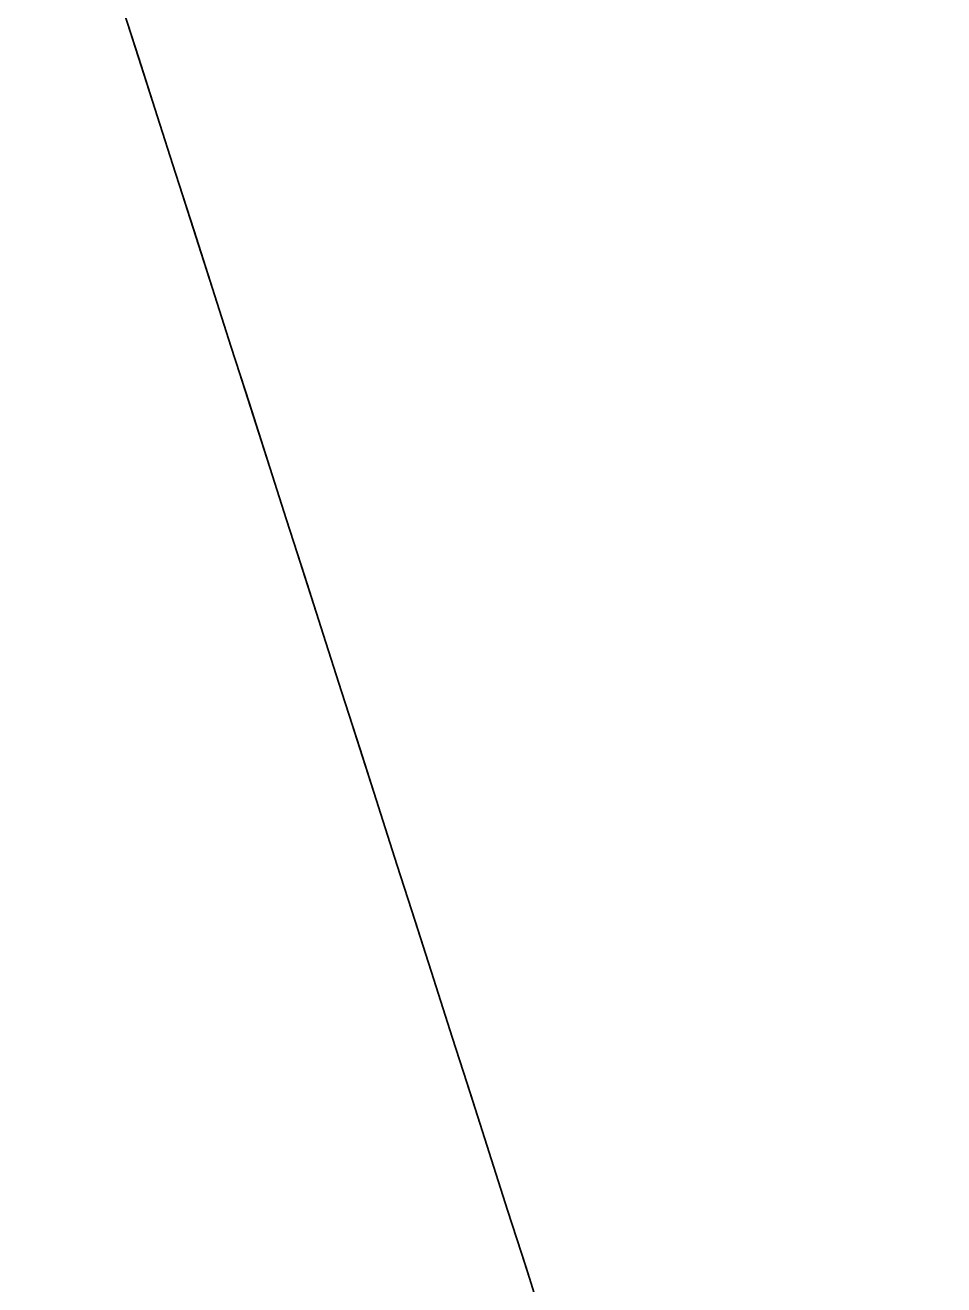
# Model space of a CAD drawing. Header units: millimetres. Extents: x 0 to 1840, y -1118 to 817.
# Drawn here: x 206.8662 to 207.126, y -663.2707 to -662.9143 of the extents above; entities that cross this region are included whole.
import ezdxf

# ---------------------------------------------------------------- set-up
doc = ezdxf.new("R2010")
doc.units = ezdxf.units.MM
doc.layers.add('Blocks', color=7, linetype='Continuous')
doc.layers.add('Blocks$Inner', color=7, linetype='Continuous', lineweight=25, true_color=0x007f00)
doc.layers.add('Blocks$Outline', color=7, linetype='Continuous', lineweight=35, true_color=0xff3f3f)

# ---------------------------------------------------------------- blocks, each defined once
blk = doc.blocks.new('N02 Office Chair Back')
at = {"layer": 'Blocks$Inner'}
blk.add_lwpolyline([(412.94761, 425.34493), (345.03195, 428.06377), (324.13528, 430.03389), (317.99354, 430.70343), (312.66689, 431.30675), (311.94657, 431.38438), (311.13453, 431.47178), (309.52048, 431.64605), (306.68834, 431.95524), (297.06629, 433.0537), (280.64878, 435.16673), (250.63497, 440.11452), (226.3143, 445.43724), (207.28423, 450.90004), (205.89405, 455.24386), (205.09762, 457.20999), (203.90872, 459.85524), (203.0846, 461.59499), (201.93311, 463.97295), (200.52937, 466.82547), (198.44976, 471.04034), (195.50223, 477.05954), (194.80953, 478.95122)], dxfattribs=at)
at = {"layer": 'Blocks$Outline'}
for points, knots in [([(160.80519, 654.12627), (160.7927, 651.67077), (160.78022, 649.21528), (160.76773, 646.75978), (160.62977, 619.63016), (160.40214, 574.86536), (160.48941, 514.52814), (169.80066, 471.60838), (188.49145, 441.99406), (209.12254, 433.1188), (220.49328, 432.57467), (232.32613, 432.44621), (241.01158, 432.79026), (249.14539, 433.11245), (252.47035, 433.24416), (255.7953, 433.37587), (259.12026, 433.50758), (266.49195, 433.79958), (273.86364, 434.09159), (281.23533, 434.3836), (281.852, 434.40802), (282.46866, 434.43245), (283.08533, 434.45688)], [-277.850842, -277.850842, -277.850842, -277.850842, -270.479618, -270.479618, -270.479618, -189.038345, -136.09876, -89.920556, -58.530127, -35.462205, -26.079249, -24.422873, 0, 0, 0, 9.983633, 9.983633, 9.983633, 32.118144, 32.118144, 32.118144, 33.969773, 33.969773, 33.969773, 33.969773]), ([(285.13463, 417.93701), (265.23779, 417.4788), (245.34095, 417.0206), (225.44411, 416.56239), (223.87402, 416.65137), (212.8666, 417.27514), (196.35558, 419.91556), (176.75175, 433.6191), (160.18231, 454.41821), (148.22622, 489.19743), (142.19484, 553.69965), (143.68818, 606.31552), (144.75137, 643.77521), (144.84172, 646.95889), (144.93208, 650.14257), (145.02244, 653.32624)], [0, 0, 0, 0, 59.70635, 59.70635, 59.70635, 64.431904, 92.835775, 108.037966, 135.233907, 171.143155, 216.597136, 328.940201, 328.940201, 328.940201, 338.488171, 338.488171, 338.488171, 338.488171]), ([(283.03538, 434.85956), (282.23985, 434.96195), (281.44431, 435.06434), (280.64878, 435.16673), (270.64418, 436.81599), (260.63958, 438.46525), (250.63497, 440.11452), (242.52808, 441.88876), (234.42119, 443.663), (226.3143, 445.43724), (219.97094, 447.25817), (213.62759, 449.07911), (207.28423, 450.90004), (207.06173, 451.59526), (206.83924, 452.29049), (206.61674, 452.98571)], [87.271388, 87.271388, 87.271388, 87.271388, 87.416757, 87.416757, 87.416757, 88.416757, 88.416757, 88.416757, 89.416757, 89.416757, 89.416757, 90.416757, 90.416757, 90.416757, 90.896903, 90.896903, 90.896903, 90.896903])]:
    blk.add_open_spline(points, degree=3, knots=knots, dxfattribs=at)

msp = doc.modelspace()

# ---------------------------------------------------------------- block references
at = {"layer": 'Blocks'}
msp.add_blockref('N02 Office Chair Back', (0, -1115.02947), dxfattribs=at)

doc.saveas('drawing.dxf')
